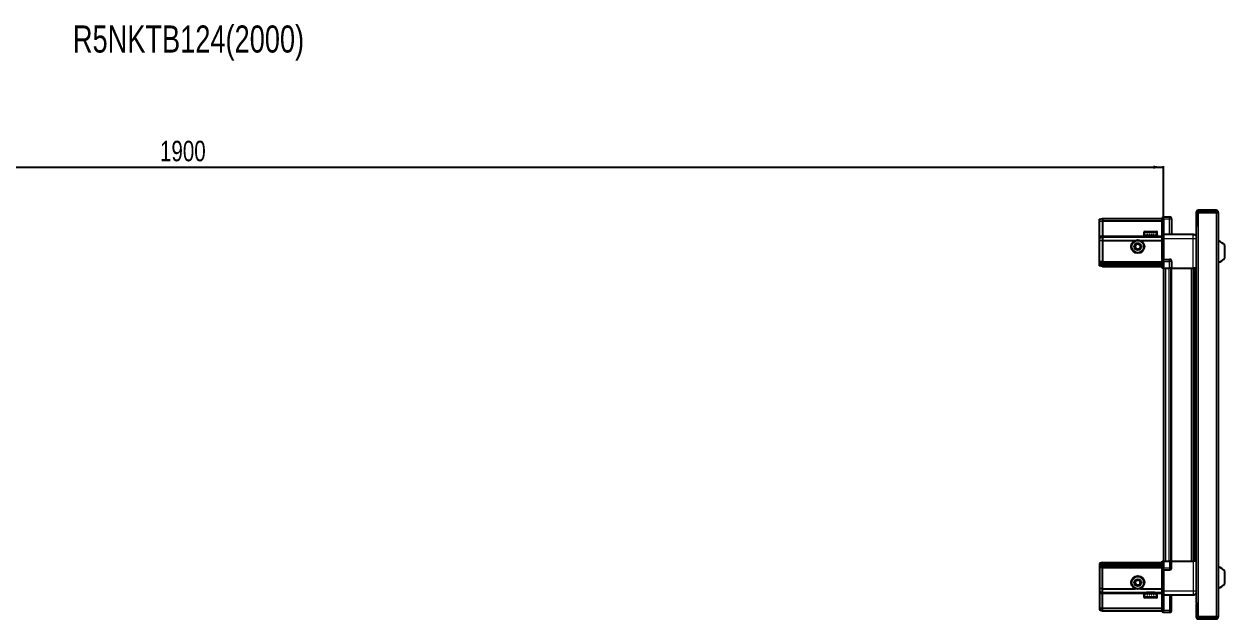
# Model space of a CAD drawing. Header units: millimetres. Extents: x 1315 to 6306, y -1323 to 1558.
# Drawn here: x 3685 to 4857, y 977 to 1558 of the extents above; entities that cross this region are included whole.
import ezdxf

# ---------------------------------------------------------------- set-up
doc = ezdxf.new("R2010")
doc.units = ezdxf.units.MM
doc.layers.add('FORMAT', color=7, linetype='Continuous')
doc.styles.add('SLDTEXTSTYLE0', font='TXT', dxfattribs={"width": 0.75})
doc.dimstyles.new('SLDDIMSTYLE0', dxfattribs={"dimtxt": 20, "dimasz": 10, "dimexe": 0, "dimexo": 0.0625, "dimgap": 5, "dimtad": 2, "dimdec": 1, "dimrnd": 1e-09, "dimzin": 12, "dimdsep": 46, "dimtxsty": 'SLDTEXTSTYLE0', "dimsah": 1, "dimcen": 0.09, "dimadec": 0, "dimazin": 3, "dimtfac": 1, "dimtofl": 0, "dimtmove": 0, "dimatfit": 3, "dimfxl": 0, "dimfrac": 2, "dimtolj": 1, "dimtzin": 12, "dimarcsym": 0})

# ---------------------------------------------------------------- blocks, each defined once
blk = doc.blocks.new('_D_5')
at = {"layer": 'FORMAT'}
for p, q in [((2897, 1319.3), (2897, 1418.8)), ((4797, 1319.3), (4797, 1418.8)), ((2897, 1417.8), (4797, 1417.8))]:
    blk.add_line(p, q, dxfattribs=at)
for points in [[(2897, 1417.8), (2907, 1416.3), (2907, 1419.4)], [(4797, 1417.8), (4787, 1419.4), (4787, 1416.3)]]:
    blk.add_solid(points, dxfattribs=at)
at = {"layer": 'FORMAT', "insert": (3817.4, 1443.6), "char_height": 20, "attachment_point": 1, "style": 'SLDTEXTSTYLE0'}
blk.add_mtext('1900', dxfattribs=at)

msp = doc.modelspace()

# ---------------------------------------------------------------- linework, layer by layer
at = {"color": 7, "linetype": 'Continuous', "lineweight": 25}
for p, q in [((4828.83, 1373.72), (4828.83, 1361.32)), ((4830.33, 1373.72), (4830.33, 1361.32)), ((4830.83, 1360.82), (4830.83, 1373.72)), ((4830.83, 1373.72), (4848.23, 1373.72)), ((4848.23, 1375.82), (4830.93, 1375.82)), ((4848.23, 1374.32), (4830.93, 1374.32)), ((4848.23, 1374.32), (4848.23, 1375.82)), ((4848.23, 1373.72), (4850.33, 1373.72)), ((4850.33, 1373.72), (4850.33, 978.92)), ((4734.33, 1367.02), (4737.33, 1367.82)), ((4734.33, 1365.17), (4734.33, 1367.02)), ((4734.33, 1365.17), (4737.33, 1365.32)), ((4734.33, 1350.82), (4734.33, 1365.17)), ((4737.33, 1367.82), (4737.33, 1365.32)), ((4737.33, 1367.82), (4795.63, 1367.82)), ((4737.33, 1365.32), (4737.33, 1350.82)), ((4737.33, 1365.32), (4795.63, 1365.32)), ((4796.49, 1369.32), (4795.63, 1368.82)), ((4796.49, 1369.32), (4795.63, 1368.82)), ((4795.63, 1368.82), (4795.63, 1367.32)), ((4795.63, 1352.52), (4795.63, 1367.32)), ((4796.83, 1369.32), (4796.49, 1369.32)), ((4796.83, 1369.32), (4796.49, 1369.32)), ((4796.83, 1367.32), (4796.83, 1369.32)), ((4796.83, 1369.32), (4796.83, 1369.32)), ((4796.83, 1369.32), (4802.83, 1369.32)), ((4796.83, 1367.32), (4796.83, 1352.52)), ((4804.83, 1367.32), (4804.83, 1352.32)), ((4828.73, 1360.82), (4828.73, 991.82)), ((4828.73, 1360.82), (4830.83, 1360.82)), ((4828.83, 1361.32), (4830.33, 1361.32)), ((4734.33, 1349.02), (4734.33, 1350.82)), ((4734.33, 1349.02), (4737.33, 1349.82)), ((4734.33, 1345.99), (4734.33, 1349.02)), ((4737.33, 1350.82), (4737.33, 1349.82)), ((4737.33, 1349.82), (4737.33, 1346.32)), ((4737.33, 1349.82), (4795.63, 1349.82)), ((4777.83, 1354.22), (4777.83, 1351.32)), ((4777.83, 1351.32), (4777.86, 1351.32)), ((4777.98, 1351.82), (4777.86, 1351.82)), ((4777.86, 1351.82), (4777.86, 1351.32)), ((4777.86, 1351.32), (4777.98, 1351.32)), ((4777.98, 1351.82), (4777.98, 1351.32)), ((4777.98, 1351.32), (4778.39, 1351.32)), ((4778.73, 1351.82), (4778.39, 1351.82)), ((4778.39, 1351.82), (4778.39, 1351.32)), ((4778.39, 1351.32), (4778.73, 1351.32)), ((4778.63, 1355.02), (4790.03, 1355.02)), ((4778.73, 1351.82), (4778.73, 1351.32)), ((4778.73, 1351.32), (4779.51, 1351.32)), ((4780.03, 1351.82), (4779.51, 1351.82)), ((4779.51, 1351.82), (4779.51, 1351.32)), ((4779.51, 1351.32), (4780.03, 1351.32)), ((4779.93, 1351.32), (4779.93, 1351.22)), ((4779.93, 1351.22), (4788.73, 1351.22)), ((4780.03, 1351.82), (4780.03, 1351.32)), ((4780.03, 1351.32), (4781.09, 1351.32)), ((4780.33, 1350.82), (4781.02, 1350.34)), ((4780.33, 1350.82), (4788.33, 1350.82)), ((4781.02, 1350.34), (4780.33, 1349.86)), ((4780.33, 1349.86), (4780.33, 1349.82)), ((4780.33, 1349.86), (4788.33, 1349.86)), ((4781.02, 1350.34), (4787.64, 1350.34)), ((4781.75, 1351.82), (4781.09, 1351.82)), ((4781.09, 1351.82), (4781.09, 1351.32)), ((4781.09, 1351.32), (4781.75, 1351.32)), ((4781.75, 1351.82), (4781.75, 1351.32)), ((4781.75, 1351.32), (4782.99, 1351.32)), ((4783.72, 1351.82), (4782.99, 1351.82)), ((4782.99, 1351.82), (4782.99, 1351.32)), ((4782.99, 1351.32), (4783.42, 1351.32)), ((4783.42, 1351.82), (4783.42, 1351.32)), ((4783.72, 1351.82), (4783.72, 1351.32)), ((4783.72, 1351.32), (4785.02, 1351.32)), ((4785.75, 1351.82), (4785.02, 1351.82)), ((4785.02, 1351.82), (4785.02, 1351.32)), ((4785.29, 1351.82), (4785.29, 1351.32)), ((4785.29, 1351.32), (4785.75, 1351.32)), ((4785.75, 1351.82), (4785.75, 1351.32)), ((4785.75, 1351.32), (4786.98, 1351.32)), ((4787.64, 1351.82), (4786.98, 1351.82)), ((4786.98, 1351.82), (4786.98, 1351.32)), ((4786.98, 1351.32), (4787.64, 1351.32)), ((4787.64, 1351.82), (4787.64, 1351.32)), ((4787.64, 1351.32), (4788.69, 1351.32)), ((4787.64, 1350.34), (4788.33, 1350.82)), ((4788.33, 1349.86), (4787.64, 1350.34)), ((4788.33, 1349.82), (4788.33, 1349.86)), ((4789.21, 1351.82), (4788.69, 1351.82)), ((4788.69, 1351.82), (4788.69, 1351.32)), ((4788.69, 1351.32), (4789.21, 1351.32)), ((4788.73, 1351.22), (4788.73, 1351.32)), ((4789.21, 1351.82), (4789.21, 1351.32)), ((4789.21, 1351.32), (4789.96, 1351.32)), ((4790.29, 1351.82), (4789.96, 1351.82)), ((4789.96, 1351.82), (4789.96, 1351.32)), ((4789.96, 1351.32), (4790.29, 1351.32)), ((4790.29, 1351.82), (4790.29, 1351.32)), ((4790.29, 1351.32), (4790.69, 1351.32)), ((4790.8, 1351.82), (4790.69, 1351.82)), ((4790.69, 1351.82), (4790.69, 1351.32)), ((4790.69, 1351.32), (4790.8, 1351.32)), ((4790.8, 1351.82), (4790.8, 1351.32)), ((4790.8, 1351.32), (4790.83, 1351.32)), ((4790.83, 1351.32), (4790.83, 1354.22)), ((4795.63, 1352.32), (4795.63, 1352.52)), ((4796.83, 1352.32), (4795.63, 1352.32)), ((4795.63, 1348.32), (4795.63, 1352.32)), ((4795.63, 1328.02), (4795.63, 1348.32)), ((4796.83, 1352.52), (4796.83, 1352.32)), ((4796.83, 1352.32), (4796.83, 1348.32)), ((4796.83, 1352.32), (4825.83, 1352.32)), ((4796.83, 1348.32), (4796.83, 1328.02)), ((4737.33, 1346.32), (4734.33, 1345.99)), ((4734.33, 1325.82), (4734.33, 1345.99)), ((4737.33, 1346.32), (4737.33, 1325.82)), ((4737.33, 1346.32), (4769.33, 1346.32)), ((4774.33, 1346.32), (4795.63, 1346.32)), ((4856.93, 1329.32), (4856.93, 1341.32)), ((4734.33, 1324.02), (4734.33, 1325.82)), ((4737.33, 1324.82), (4734.33, 1324.02)), ((4737.33, 1325.82), (4737.33, 1324.82)), ((4737.33, 1324.82), (4737.33, 1323.82)), ((4737.33, 1324.82), (4795.63, 1324.82)), ((4795.63, 1327.82), (4795.63, 1328.02)), ((4796.83, 1327.82), (4795.63, 1327.82)), ((4795.63, 1327.82), (4795.63, 1327.15)), ((4795.63, 1319.32), (4795.63, 1327.15)), ((4796.49, 1325.82), (4796.49, 1319.32)), ((4796.83, 1328.02), (4796.83, 1327.82)), ((4796.83, 1325.82), (4796.83, 1327.82)), ((4796.83, 1325.82), (4796.83, 1327.82)), ((4796.83, 1327.82), (4802.83, 1327.82)), ((4796.83, 1325.82), (4796.83, 1319.32)), ((4804.83, 1325.82), (4804.83, 1319.32)), ((4734.33, 1323.28), (4734.33, 1324.02)), ((4737.33, 1323.82), (4734.33, 1323.28)), ((4734.33, 1322.78), (4734.33, 1323.28)), ((4737.33, 1322.32), (4734.33, 1322.78)), ((4734.33, 1321.63), (4734.33, 1322.78)), ((4737.33, 1320.82), (4734.33, 1321.63)), ((4737.33, 1323.82), (4737.33, 1322.32)), ((4737.33, 1323.82), (4795.63, 1323.82)), ((4737.33, 1322.32), (4795.63, 1322.32)), ((4737.33, 1322.32), (4737.33, 1320.82)), ((4737.33, 1320.82), (4795.63, 1320.82)), ((4796.49, 1319.32), (4795.63, 1319.32)), ((4796.83, 1319.32), (4796.49, 1319.32)), ((4796.83, 1319.32), (4802.83, 1319.32)), ((4796.98, 1319.32), (4796.98, 1033.32)), ((4804.83, 1319.32), (4802.83, 1319.32)), ((4804.18, 1319.32), (4804.18, 1033.32)), ((4804.83, 1319.32), (4825.83, 1319.32)), ((4826.85, 1033.32), (4826.85, 1319.32)), ((4826.88, 1033.32), (4826.88, 1319.32)), ((4828.68, 1319.32), (4828.68, 1033.32)), ((4737.33, 1031.82), (4734.33, 1031.02)), ((4737.33, 1030.32), (4737.33, 1031.82)), ((4737.33, 1031.82), (4795.63, 1031.82)), ((4795.63, 1025.5), (4795.63, 1033.32)), ((4795.63, 1033.32), (4796.49, 1033.32)), ((4796.49, 1033.32), (4796.49, 1033.32)), ((4796.49, 1033.32), (4796.49, 1026.82)), ((4796.83, 1033.32), (4796.49, 1033.32)), ((4796.83, 1033.32), (4796.83, 1033.32)), ((4796.83, 1033.32), (4796.83, 1026.82)), ((4796.83, 1033.32), (4796.83, 1026.82)), ((4796.83, 1033.32), (4802.83, 1033.32)), ((4804.83, 1033.32), (4802.83, 1033.32)), ((4804.83, 1026.82), (4804.83, 1033.32)), ((4804.83, 1033.32), (4825.83, 1033.32)), ((4734.33, 1031.02), (4734.33, 1029.87)), ((4737.33, 1030.32), (4734.33, 1029.87)), ((4734.33, 1029.87), (4734.33, 1029.37)), ((4737.33, 1028.82), (4734.33, 1029.37)), ((4734.33, 1029.37), (4734.33, 1028.63)), ((4737.33, 1027.82), (4734.33, 1028.63)), ((4734.33, 1028.63), (4734.33, 1026.82)), ((4734.33, 1026.82), (4734.33, 1006.66)), ((4737.33, 1028.82), (4737.33, 1030.32)), ((4737.33, 1030.32), (4795.63, 1030.32)), ((4737.33, 1028.82), (4795.63, 1028.82)), ((4737.33, 1027.82), (4737.33, 1028.82)), ((4737.33, 1027.82), (4795.63, 1027.82)), ((4737.33, 1026.82), (4737.33, 1027.82)), ((4737.33, 1006.32), (4737.33, 1026.82)), ((4795.63, 1025.5), (4795.63, 1024.82)), ((4796.83, 1024.82), (4795.63, 1024.82)), ((4795.63, 1024.62), (4795.63, 1024.82)), ((4795.63, 1004.32), (4795.63, 1024.62)), ((4796.83, 1024.82), (4796.83, 1026.82)), ((4796.83, 1024.82), (4796.83, 1024.62)), ((4796.83, 1024.82), (4802.83, 1024.82)), ((4796.83, 1024.62), (4796.83, 1004.32)), ((4856.93, 1011.32), (4856.93, 1023.32)), ((4737.33, 1006.32), (4734.33, 1006.66)), ((4734.33, 1006.66), (4734.33, 1003.63)), ((4734.33, 1003.63), (4737.33, 1002.82)), ((4734.33, 1003.63), (4734.33, 1001.82)), ((4734.33, 1001.82), (4734.33, 987.48)), ((4737.33, 1006.32), (4769.33, 1006.32)), ((4737.33, 1002.82), (4737.33, 1006.32)), ((4737.33, 1002.82), (4795.63, 1002.82)), ((4737.33, 1001.82), (4737.33, 1002.82)), ((4737.33, 987.32), (4737.33, 1001.82)), ((4774.33, 1006.32), (4795.63, 1006.32)), ((4777.83, 1001.32), (4777.83, 998.42)), ((4777.85, 1001.32), (4777.83, 1001.32)), ((4777.85, 1000.82), (4777.85, 1001.32)), ((4777.94, 1001.32), (4777.85, 1001.32)), ((4777.85, 1000.82), (4777.94, 1000.82)), ((4777.94, 1000.82), (4777.94, 1001.32)), ((4778.32, 1001.32), (4777.94, 1001.32)), ((4778.32, 1000.82), (4778.32, 1001.32)), ((4778.63, 1001.32), (4778.32, 1001.32)), ((4778.32, 1000.82), (4778.63, 1000.82)), ((4778.63, 1000.82), (4778.63, 1001.32)), ((4779.37, 1001.32), (4778.63, 1001.32)), ((4790.03, 997.62), (4778.63, 997.62)), ((4779.37, 1000.82), (4779.37, 1001.32)), ((4779.88, 1001.32), (4779.37, 1001.32)), ((4779.37, 1000.82), (4779.88, 1000.82)), ((4779.88, 1000.82), (4779.88, 1001.32)), ((4780.92, 1001.32), (4779.88, 1001.32)), ((4779.93, 1001.42), (4779.93, 1001.32)), ((4788.73, 1001.42), (4779.93, 1001.42)), ((4780.33, 1002.82), (4780.33, 1002.79)), ((4780.33, 1002.79), (4781.02, 1002.31)), ((4788.33, 1002.79), (4780.33, 1002.79)), ((4781.02, 1002.31), (4780.33, 1001.82)), ((4788.33, 1001.82), (4780.33, 1001.82)), ((4780.92, 1000.82), (4780.92, 1001.32)), ((4781.57, 1001.32), (4780.92, 1001.32)), ((4780.92, 1000.82), (4781.57, 1000.82)), ((4787.64, 1002.31), (4781.02, 1002.31)), ((4781.57, 1000.82), (4781.57, 1001.32)), ((4782.79, 1001.32), (4781.57, 1001.32)), ((4782.79, 1000.82), (4782.79, 1001.32)), ((4783.29, 1001.32), (4782.79, 1001.32)), ((4782.79, 1000.82), (4783.52, 1000.82)), ((4783.29, 1000.82), (4783.29, 1001.32)), ((4783.52, 1000.82), (4783.52, 1001.32)), ((4784.82, 1001.32), (4783.52, 1001.32)), ((4784.82, 1000.82), (4784.82, 1001.32)), ((4784.82, 1000.82), (4785.55, 1000.82)), ((4785.16, 1000.82), (4785.16, 1001.32)), ((4785.55, 1001.32), (4785.16, 1001.32)), ((4785.55, 1000.82), (4785.55, 1001.32)), ((4786.8, 1001.32), (4785.55, 1001.32)), ((4786.8, 1000.82), (4786.8, 1001.32)), ((4787.46, 1001.32), (4786.8, 1001.32)), ((4786.8, 1000.82), (4787.46, 1000.82)), ((4787.46, 1000.82), (4787.46, 1001.32)), ((4788.54, 1001.32), (4787.46, 1001.32)), ((4787.64, 1002.31), (4788.33, 1002.79)), ((4788.33, 1001.82), (4787.64, 1002.31)), ((4788.33, 1002.79), (4788.33, 1002.82)), ((4788.54, 1000.82), (4788.54, 1001.32)), ((4789.07, 1001.32), (4788.54, 1001.32)), ((4788.54, 1000.82), (4789.07, 1000.82)), ((4788.73, 1001.32), (4788.73, 1001.42)), ((4789.07, 1000.82), (4789.07, 1001.32)), ((4789.86, 1001.32), (4789.07, 1001.32)), ((4789.86, 1000.82), (4789.86, 1001.32)), ((4790.21, 1001.32), (4789.86, 1001.32)), ((4789.86, 1000.82), (4790.21, 1000.82)), ((4790.21, 1000.82), (4790.21, 1001.32)), ((4790.64, 1001.32), (4790.21, 1001.32)), ((4790.64, 1000.82), (4790.64, 1001.32)), ((4790.78, 1001.32), (4790.64, 1001.32)), ((4790.64, 1000.82), (4790.78, 1000.82)), ((4790.78, 1000.82), (4790.78, 1001.32)), ((4790.83, 1001.32), (4790.78, 1001.32)), ((4790.83, 998.42), (4790.83, 1001.32)), ((4795.63, 1000.32), (4795.63, 1004.32)), ((4796.83, 1000.32), (4795.63, 1000.32)), ((4795.63, 1000.12), (4795.63, 1000.32)), ((4795.63, 985.32), (4795.63, 1000.12)), ((4796.83, 1004.32), (4796.83, 1000.32)), ((4796.83, 1000.32), (4796.83, 1000.12)), ((4796.83, 1000.32), (4825.83, 1000.32)), ((4796.83, 1000.12), (4796.83, 985.32)), ((4796.83, 1000.12), (4796.83, 985.32)), ((4804.83, 985.32), (4804.83, 1000.32)), ((4734.33, 987.48), (4737.33, 987.32)), ((4734.33, 987.48), (4734.33, 985.63)), ((4734.33, 985.63), (4737.33, 984.82)), ((4737.33, 987.32), (4795.63, 987.32)), ((4737.33, 984.82), (4737.33, 987.32)), ((4737.33, 984.82), (4795.63, 984.82)), ((4795.63, 985.32), (4795.63, 983.82)), ((4796.83, 983.32), (4796.83, 985.32)), ((4830.83, 991.82), (4828.73, 991.82)), ((4828.83, 991.32), (4830.33, 991.32)), ((4828.83, 991.32), (4828.83, 978.92)), ((4830.33, 991.32), (4830.33, 978.92)), ((4830.83, 978.92), (4830.83, 991.82)), ((4795.63, 983.82), (4796.49, 983.32)), ((4796.83, 983.32), (4796.49, 983.32)), ((4796.83, 983.32), (4802.83, 983.32)), ((4848.23, 978.92), (4830.83, 978.92)), ((4830.93, 978.32), (4848.23, 978.32)), ((4830.93, 976.82), (4848.23, 976.82)), ((4850.33, 978.92), (4848.23, 978.92)), ((4848.23, 978.32), (4848.23, 976.82))]:
    msp.add_line(p, q, dxfattribs=at)
at = {"color": 8, "linetype": 'Continuous', "lineweight": 18}
for p, q in [((4830.33, 1373.72), (4828.83, 1373.72)), ((4830.93, 1374.32), (4830.93, 1375.82)), ((4848.23, 1373.72), (4848.23, 978.92)), ((4796.83, 1367.32), (4795.63, 1367.32)), ((4796.83, 1367.32), (4802.83, 1367.32)), ((4802.83, 1367.32), (4802.83, 1369.32)), ((4802.83, 1352.32), (4802.83, 1367.32)), ((4802.83, 1367.32), (4804.83, 1367.32)), ((4830.83, 1360.82), (4830.83, 991.82)), ((4734.33, 1350.82), (4737.33, 1350.82)), ((4737.33, 1350.82), (4780.33, 1350.82)), ((4777.83, 1354.22), (4790.83, 1354.22)), ((4788.33, 1350.82), (4795.63, 1350.82)), ((4795.63, 1352.52), (4796.83, 1352.52)), ((4796.83, 1348.32), (4795.63, 1348.32)), ((4796.83, 1348.32), (4825.83, 1348.32)), ((4825.83, 1319.32), (4825.83, 1348.32)), ((4737.33, 1325.82), (4734.33, 1325.82)), ((4737.33, 1325.82), (4795.63, 1325.82)), ((4795.63, 1328.02), (4796.83, 1328.02)), ((4796.83, 1325.82), (4796.49, 1325.82)), ((4796.83, 1325.82), (4802.83, 1325.82)), ((4802.83, 1325.82), (4802.83, 1327.82)), ((4804.83, 1325.82), (4802.83, 1325.82)), ((4802.83, 1319.32), (4802.83, 1325.82)), ((4798.98, 1319.32), (4798.98, 1033.32)), ((4802.18, 1319.32), (4802.18, 1033.32)), ((4804.83, 1319.32), (4804.83, 1033.32)), ((4824.23, 1033.32), (4824.23, 1319.32)), ((4825.64, 1319.32), (4825.64, 1033.32)), ((4828.09, 1033.32), (4828.09, 1319.32)), ((4796.83, 1033.32), (4796.49, 1033.32)), ((4802.83, 1033.32), (4802.83, 1026.82)), ((4825.83, 1033.32), (4825.83, 1004.32)), ((4737.33, 1026.82), (4734.33, 1026.82)), ((4737.33, 1026.82), (4795.63, 1026.82)), ((4796.83, 1024.62), (4795.63, 1024.62)), ((4796.83, 1026.82), (4796.49, 1026.82)), ((4796.83, 1026.82), (4802.83, 1026.82)), ((4802.83, 1026.82), (4802.83, 1024.82)), ((4804.83, 1026.82), (4802.83, 1026.82)), ((4734.33, 1001.82), (4737.33, 1001.82)), ((4737.33, 1001.82), (4780.33, 1001.82)), ((4790.83, 998.42), (4777.83, 998.42)), ((4788.33, 1001.82), (4795.63, 1001.82)), ((4796.83, 1004.32), (4795.63, 1004.32)), ((4796.83, 1000.12), (4795.63, 1000.12)), ((4796.83, 1004.32), (4825.83, 1004.32)), ((4802.83, 1000.32), (4802.83, 985.32)), ((4796.83, 985.32), (4795.63, 985.32)), ((4796.83, 985.32), (4802.83, 985.32)), ((4802.83, 985.32), (4802.83, 983.32)), ((4802.83, 985.32), (4804.83, 985.32)), ((4830.33, 978.92), (4828.83, 978.92)), ((4830.93, 978.32), (4830.93, 976.82))]:
    msp.add_line(p, q, dxfattribs=at)
at = {"color": 7, "linetype": 'Continuous', "lineweight": 25}
for centre, radius in [((4771.83, 1340.32), 6.5), ((4771.83, 1340.32), 3.46), ((4771.83, 1012.32), 6.5), ((4771.83, 1012.32), 3.46)]:
    msp.add_circle(centre, radius, dxfattribs=at)
at = {"color": 8, "linetype": 'Continuous', "lineweight": 18}
for centre in [(4771.83, 1340.32), (4771.83, 1012.32)]:
    msp.add_circle(centre, 5.7, dxfattribs=at)
at = {"color": 7, "linetype": 'Continuous', "lineweight": 25}
for centre, radius, start, end in [((4830.93, 1373.72), 2.1, 90, 180), ((4830.93, 1373.72), 0.6, 90, 180), ((4848.23, 1373.72), 2.1, 0, 90), ((4848.23, 1373.72), 0.6, 0, 90), ((4802.83, 1367.32), 2, 0, 90), ((4778.63, 1354.22), 0.8, 90, 180), ((4779.93, 1350.82), 0.4, 0, 90), ((4788.73, 1350.82), 0.4, 90, 180), ((4790.03, 1354.22), 0.8, 0, 90), ((4771.83, 1340.32), 2.5, 120.74103, 180.74103), ((4771.83, 1340.32), 2.5, 180.74103, 240.74103), ((4771.83, 1340.32), 2.5, 60.74103, 120.74103), ((4771.83, 1340.32), 2.5, 240.74103, 300.74103), ((4771.83, 1340.32), 2.5, 0.74103, 60.74103), ((4771.83, 1340.32), 2.5, 300.74103, 0.74103), ((4847.3, 1334.3), 11.91, 36.1266, 75.29965), ((4802.83, 1325.82), 2, 0, 90), ((4847.3, 1336.35), 11.91, 284.70035, 323.8734), ((4802.83, 1026.82), 2, 270, 0), ((4847.3, 1016.3), 11.91, 36.1266, 75.29965), ((4771.83, 1012.32), 2.5, 155.91157, 215.91157), ((4771.83, 1012.32), 2.5, 95.91157, 155.91157), ((4771.83, 1012.32), 2.5, 215.91157, 275.91157), ((4771.83, 1012.32), 2.5, 35.91157, 95.91157), ((4771.83, 1012.32), 2.5, 275.91157, 335.91157), ((4771.83, 1012.32), 2.5, 335.91157, 35.91157), ((4847.3, 1018.35), 11.91, 284.70035, 323.8734), ((4778.63, 998.42), 0.8, 180, 270), ((4779.93, 1001.82), 0.4, 270, 0), ((4788.73, 1001.82), 0.4, 180, 270), ((4790.03, 998.42), 0.8, 270, 360), ((4802.83, 985.32), 2, 270, 0), ((4830.93, 978.92), 2.1, 180, 270), ((4830.93, 978.92), 0.6, 180, 270), ((4848.23, 978.92), 2.1, 270, 0), ((4848.23, 978.92), 0.6, 270, 0)]:
    msp.add_arc(centre, radius, start, end, dxfattribs=at)
for centre, start_param, end_param in [((4793.03, 1325.82), 0, 0.7227342), ((4793.03, 1026.82), 5.5604511, 6.2831853)]:
    msp.add_ellipse(centre, major_axis=(3.46, 0), ratio=0.5773503, start_param=start_param, end_param=end_param, dxfattribs=at)
for points, knots in [([(4825.83, 1352.32), (4826.27, 1352.28), (4826.95, 1352.21), (4827.76, 1351.77), (4828.31, 1351.33), (4828.59, 1350.96), (4828.73, 1350.77)], [0, 0, 0, 0, 0.3842982, 0.5911726, 0.8024372, 1, 1, 1, 1]), ([(4769.31, 1341.73), (4769.75, 1342), (4770.58, 1342.49), (4771.41, 1342.98), (4771.79, 1343.21)], [0, 0, 0, 0, 0.53468586, 1, 1, 1, 1]), ([(4769.35, 1338.85), (4769.34, 1338.97), (4769.34, 1339.57), (4769.32, 1340.57), (4769.31, 1341.39), (4769.31, 1341.73)], [0, 0, 0, 0, 0.13312467, 0.63709944, 1, 1, 1, 1]), ([(4771.86, 1337.44), (4771.41, 1337.69), (4770.57, 1338.16), (4769.74, 1338.63), (4769.35, 1338.85)], [0, 0, 0, 0, 0.5346859, 1, 1, 1, 1]), ([(4771.79, 1343.21), (4772.24, 1342.96), (4773.08, 1342.49), (4773.92, 1342.02), (4774.31, 1341.8)], [0, 0, 0, 0, 0.5346859, 1, 1, 1, 1]), ([(4774.35, 1338.91), (4773.9, 1338.65), (4773.07, 1338.16), (4772.25, 1337.67), (4771.86, 1337.44)], [0, 0, 0, 0, 0.5346859, 1, 1, 1, 1]), ([(4774.31, 1341.8), (4774.31, 1341.45), (4774.32, 1340.63), (4774.34, 1339.64), (4774.34, 1339.04), (4774.35, 1338.91)], [0, 0, 0, 0, 0.3629006, 0.8668753, 1, 1, 1, 1]), ([(4828.68, 1319.32), (4828.64, 1319.32), (4828.42, 1319.32), (4827.7, 1319.32), (4826.74, 1319.32), (4826.09, 1319.32), (4825.83, 1319.32)], [0, 0, 0, 0, 0.0717073, 0.4209791, 0.7702508, 1, 1, 1, 1]), ([(4828.68, 1033.32), (4828.64, 1033.32), (4828.42, 1033.32), (4827.7, 1033.32), (4826.74, 1033.32), (4826.09, 1033.32), (4825.83, 1033.32)], [0, 0, 0, 0, 0.0717073, 0.4209791, 0.7702508, 1, 1, 1, 1]), ([(4768.96, 1012.03), (4769.17, 1012.5), (4769.56, 1013.38), (4769.95, 1014.25), (4770.13, 1014.66)], [0, 0, 0, 0, 0.5346859, 1, 1, 1, 1]), ([(4770.65, 1009.69), (4770.35, 1010.11), (4769.78, 1010.89), (4769.22, 1011.66), (4768.96, 1012.03)], [0, 0, 0, 0, 0.5346859, 1, 1, 1, 1]), ([(4770.13, 1014.66), (4770.48, 1014.7), (4771.3, 1014.78), (4772.29, 1014.88), (4772.88, 1014.95), (4773.01, 1014.96)], [0, 0, 0, 0, 0.3629006, 0.8668753, 1, 1, 1, 1]), ([(4773.52, 1009.99), (4773.4, 1009.97), (4772.8, 1009.91), (4771.81, 1009.81), (4770.99, 1009.72), (4770.65, 1009.69)], [0, 0, 0, 0, 0.1331247, 0.6370994, 1, 1, 1, 1]), ([(4773.01, 1014.96), (4773.31, 1014.54), (4773.87, 1013.76), (4774.44, 1012.98), (4774.7, 1012.62)], [0, 0, 0, 0, 0.5346859, 1, 1, 1, 1]), ([(4774.7, 1012.62), (4774.49, 1012.15), (4774.09, 1011.27), (4773.7, 1010.39), (4773.52, 1009.99)], [0, 0, 0, 0, 0.5346859, 1, 1, 1, 1]), ([(4825.83, 1000.32), (4826.27, 1000.37), (4826.95, 1000.44), (4827.76, 1000.88), (4828.31, 1001.32), (4828.59, 1001.69), (4828.73, 1001.87)], [0, 0, 0, 0, 0.3842982, 0.5911726, 0.8024372, 1, 1, 1, 1])]:
    msp.add_open_spline(points, degree=3, knots=knots, dxfattribs=at)
at = {"color": 8, "linetype": 'Continuous', "lineweight": 18}
for points in [[(4825.83, 1348.32), (4825.83, 1348.85), (4825.83, 1349.9), (4825.83, 1351.22), (4825.83, 1352.14), (4825.83, 1352.26), (4825.83, 1352.32)], [(4825.83, 1004.32), (4825.83, 1003.8), (4825.83, 1002.75), (4825.83, 1001.43), (4825.83, 1000.5), (4825.83, 1000.38), (4825.83, 1000.32)]]:
    msp.add_open_spline(points, degree=3, dxfattribs=at)
for points in [[(4825.83, 1348.32), (4826.27, 1348.32), (4826.95, 1348.32), (4827.76, 1348.32), (4828.31, 1348.32), (4828.59, 1348.32), (4828.73, 1348.32)], [(4825.83, 1004.32), (4826.27, 1004.32), (4826.95, 1004.32), (4827.76, 1004.32), (4828.31, 1004.32), (4828.59, 1004.32), (4828.73, 1004.32)]]:
    msp.add_open_spline(points, degree=3, knots=[0, 0, 0, 0, 0.38429816, 0.59117259, 0.8024372, 1, 1, 1, 1], dxfattribs=at)

# ---------------------------------------------------------------- texts
at = {"layer": 'FORMAT', "insert": (3732.42, 1556.16), "char_height": 26.4583, "attachment_point": 1, "style": 'SLDTEXTSTYLE0'}
msp.add_mtext('R5NKTB124(2000)', dxfattribs=at)

# ---------------------------------------------------------------- dimensions: what is measured, and where the dimension line sits
at = {"layer": 'FORMAT'}
dim = msp.add_linear_dim(base=(4796.98, 1417.82), p1=(2896.98, 1319.32), p2=(4796.98, 1319.32), angle=0, dimstyle='SLDDIMSTYLE0', dxfattribs=at)
dim.commit()
dim.dimension.update_dxf_attribs({"geometry": '_D_5', "text_midpoint": (3846.98, 1417.82), "dimtype": 160})

doc.saveas('drawing.dxf')
